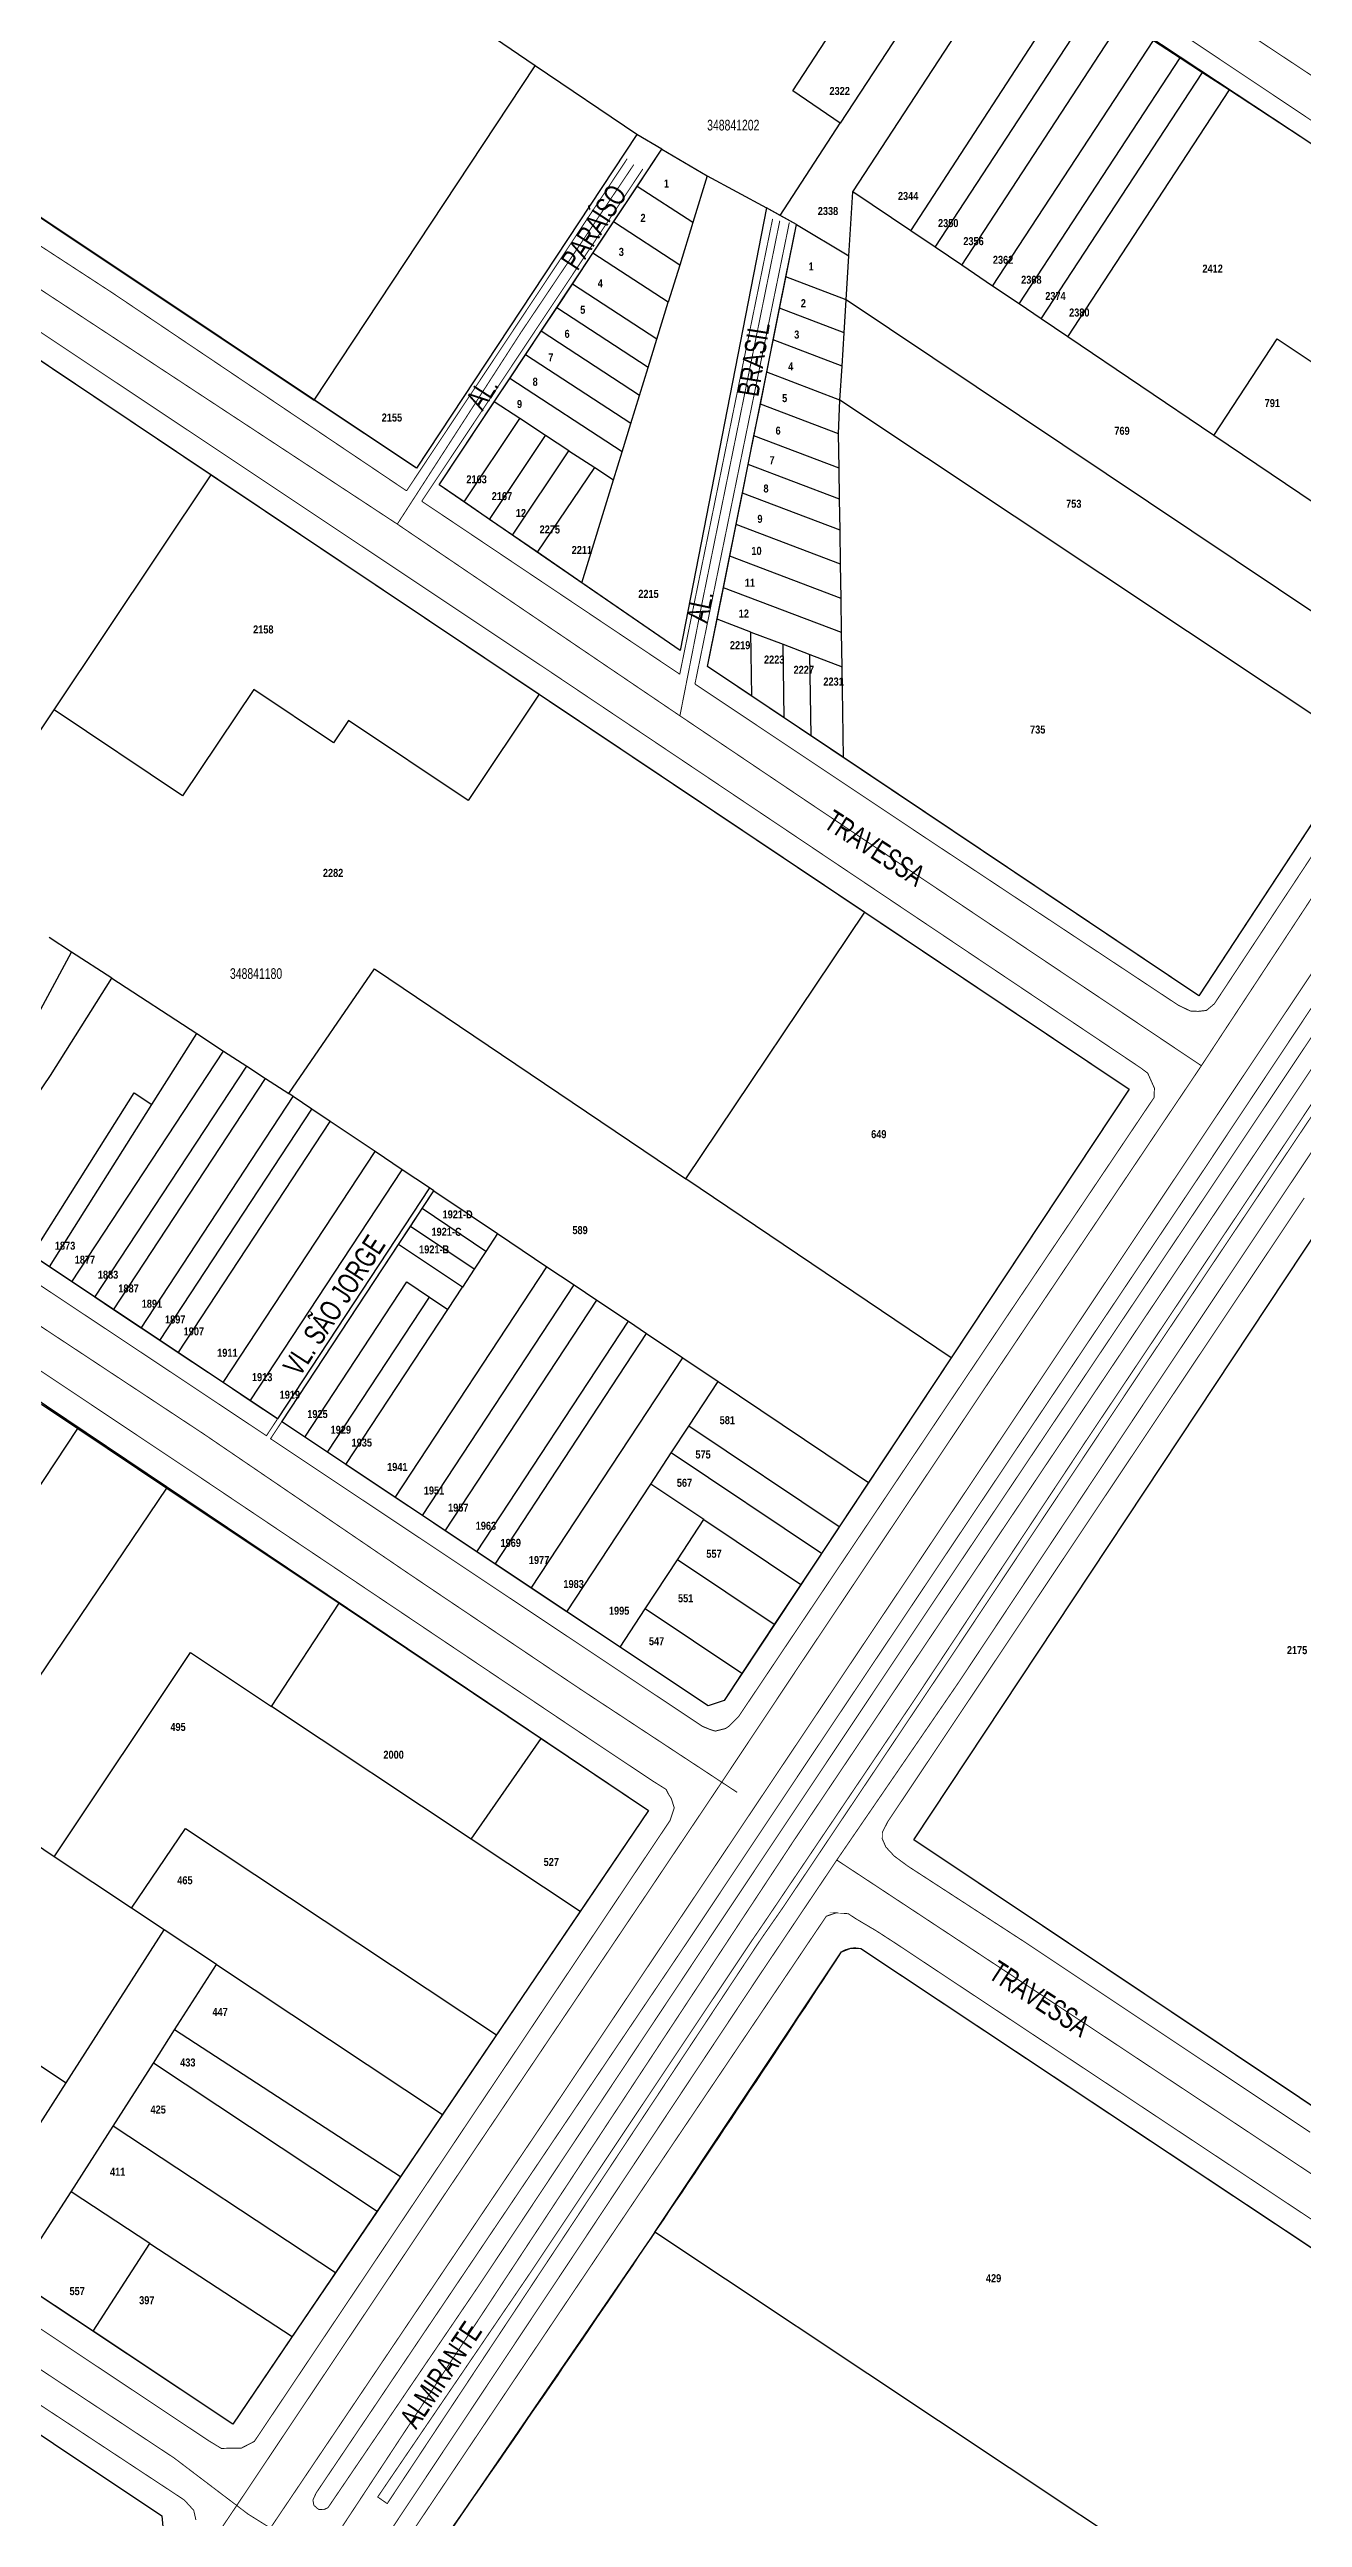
# Model space of a CAD drawing. Extents: x 203136 to 205923, y 4839890 to 4842982.
# Drawn here: x 203936 to 204170.9, y 4840205.8 to 4840668.6 of the extents above; entities that cross this region are included whole.
import ezdxf
from ezdxf.enums import TextEntityAlignment as Align

# ---------------------------------------------------------------- set-up
doc = ezdxf.new("R2010")
doc.units = 0
doc.header["$LTSCALE"] = 1.5
doc.header["$MEASUREMENT"] = 0
doc.linetypes.add('TRACO_25', pattern=[8, 3, -1, 1, -1, 1, -1])
for name, color, linetype in [('CD_MALHA_LOTES', 40, 'CONTINUOUS'), ('CD_TXT_QUADRA', 7, 'CONTINUOUS'), ('RU-QUADRAS', 210, 'CONTINUOUS'), ('SV-EIXO-RUA-N-PAV', 6, 'CONTINUOUS'), ('SV-EIXO-RUA-PAV', 20, 'CONTINUOUS'), ('SV-RUA-NAO-PAV-S-GUIA-C-GUIA', 7, 'CONTINUOUS'), ('SV-RUA-PAVIM-S-GUIA-C-GUIA', 7, 'CONTINUOUS'), ('SV-TXT-RUA-N-PAV-S-GUIA-C-GUIA', 7, 'CONTINUOUS'), ('SV-TXT-RUA-PAV-S-GUIA-C-GUIA', 7, 'CONTINUOUS'), ('Th_NmrPort', 1, 'CONTINUOUS')]:
    doc.layers.add(name, color=color, linetype=linetype)
doc.styles.add('3488-41-2D_TXTB$0$ARIAL', font='ARIAL.TTF')
doc.styles.add('ARIAL', font='ARIAL.TTF')
doc.styles.get("Standard").update_dxf_attribs({"font": 'swisscbo.ttf'})

msp = doc.modelspace()

# ---------------------------------------------------------------- linework, layer by layer
at = {"layer": 'CD_MALHA_LOTES', "linetype": 'Continuous', "flags": 128}
for points in [[(204075.31, 4840660.85), (204100.06, 4840698.75)], [(204109.06, 4840692.77), (204084.22, 4840654.74)], [(204086.59, 4840641.92), (204116.56, 4840687.8)], [(204097.46, 4840634.58), (204127.36, 4840680.62)], [(204102.02, 4840631.51), (204132.07, 4840677.43)], [(204106.99, 4840628.15), (204137.09, 4840674.15)], [(204027.03, 4840665.53), (204019.39, 4840670.7)], [(204112.79, 4840624.23), (204142.94, 4840670.29)], [(204142.94, 4840670.29), (204147.97, 4840667.01)], [(203985.63, 4840602.84), (204027.03, 4840665.53)], [(204046.08, 4840652.63), (204027.03, 4840665.53)], [(204117.76, 4840620.87), (204147.97, 4840667.01)], [(204147.97, 4840667.01), (204152.15, 4840664.28)], [(203894.87, 4840663.42), (203936.63, 4840635.52)], [(204084.22, 4840654.74), (204075.31, 4840660.85)], [(204121.91, 4840618.07), (204152.15, 4840664.28)], [(204126.88, 4840614.72), (204157.17, 4840661)], [(204152.15, 4840664.28), (204157.17, 4840661)], [(204157.17, 4840661), (204172.25, 4840651.15)], [(204046.08, 4840652.63), (204004.77, 4840590.07)], [(204050.78, 4840649.88), (204046.08, 4840652.63)], [(204072.94, 4840637.47), (204084.22, 4840654.74)], [(204046.17, 4840642.92), (204050.78, 4840649.88)], [(204050.78, 4840649.88), (204059.27, 4840644.9)], [(204041.75, 4840636.26), (204046.17, 4840642.92)], [(204056.57, 4840636.13), (204046.17, 4840642.92)], [(204059.27, 4840644.9), (204056.57, 4840636.13)], [(204059.27, 4840644.9), (204070.42, 4840638.89)], [(204085.85, 4840629.92), (204086.59, 4840641.92)], [(204097.46, 4840634.58), (204086.59, 4840641.92)], [(204070.42, 4840638.89), (204054.24, 4840555.92)], [(204072.94, 4840637.47), (204070.42, 4840638.89)], [(204076.01, 4840635.74), (204072.94, 4840637.47)], [(203936.63, 4840635.52), (203959.21, 4840620.46)], [(204037.88, 4840630.42), (204041.75, 4840636.26)], [(204054.13, 4840628.17), (204041.75, 4840636.26)], [(204056.57, 4840636.13), (204054.13, 4840628.17)], [(204074.05, 4840625.96), (204076.01, 4840635.74)], [(204076.01, 4840635.74), (204085.85, 4840629.92)], [(204102.02, 4840631.51), (204097.46, 4840634.58)], [(204034.01, 4840624.59), (204037.88, 4840630.42)], [(204051.99, 4840621.21), (204037.88, 4840630.42)], [(204054.13, 4840628.17), (204051.99, 4840621.21)], [(204085.33, 4840621.67), (204085.85, 4840629.92)], [(204106.99, 4840628.15), (204102.02, 4840631.51)], [(204112.79, 4840624.23), (204106.99, 4840628.15)], [(204031.09, 4840620.17), (204034.01, 4840624.59)], [(204049.84, 4840614.25), (204034.01, 4840624.59)], [(204072.86, 4840620.05), (204074.05, 4840625.96)], [(204085.33, 4840621.67), (204074.05, 4840625.96)], [(204117.76, 4840620.87), (204112.79, 4840624.23)], [(203959.21, 4840620.46), (203985.63, 4840602.84)], [(204028.16, 4840615.75), (204031.09, 4840620.17)], [(204048.22, 4840608.98), (204031.09, 4840620.17)], [(204049.84, 4840614.25), (204051.99, 4840621.21)], [(204071.67, 4840614.14), (204072.86, 4840620.05)], [(204084.95, 4840615.45), (204072.86, 4840620.05)], [(204084.95, 4840615.45), (204085.33, 4840621.67)], [(204190.76, 4840551.06), (204085.33, 4840621.67)], [(204121.91, 4840618.07), (204117.76, 4840620.87)], [(203925.6, 4840616.09), (203966.32, 4840588.83)], [(204025.23, 4840611.33), (204028.16, 4840615.75)], [(204046.6, 4840603.71), (204028.16, 4840615.75)], [(204048.22, 4840608.98), (204049.84, 4840614.25)], [(204070.45, 4840608.07), (204071.67, 4840614.14)], [(204084.56, 4840609.23), (204071.67, 4840614.14)], [(204084.56, 4840609.23), (204084.95, 4840615.45)], [(204126.88, 4840614.72), (204121.91, 4840618.07)], [(204154.25, 4840596.23), (204126.88, 4840614.72)], [(204154.25, 4840596.23), (204166.12, 4840614.34)], [(204166.12, 4840614.34), (204173.64, 4840609.33)], [(204022.3, 4840606.92), (204025.23, 4840611.33)], [(204044.98, 4840598.44), (204025.23, 4840611.33)], [(204046.6, 4840603.71), (204048.22, 4840608.98)], [(204084.16, 4840602.85), (204084.56, 4840609.23)], [(204019.37, 4840602.5), (204022.3, 4840606.92)], [(204043.36, 4840593.17), (204022.3, 4840606.92)], [(204069.25, 4840602.11), (204070.45, 4840608.07)], [(204084.16, 4840602.85), (204070.45, 4840608.07)], [(204004.77, 4840590.07), (203985.63, 4840602.84)], [(204009.07, 4840586.95), (204019.37, 4840602.5)], [(204024.16, 4840599.37), (204019.37, 4840602.5)], [(204044.98, 4840598.44), (204046.6, 4840603.71)], [(204068.05, 4840596.15), (204069.25, 4840602.11)], [(204083.91, 4840596.53), (204069.25, 4840602.11)], [(204083.91, 4840596.53), (204084.16, 4840602.85)], [(204181.98, 4840537.69), (204084.16, 4840602.85)], [(204013.75, 4840583.74), (204024.16, 4840599.37)], [(204018.5, 4840580.47), (204028.99, 4840596.22)], [(204028.99, 4840596.22), (204024.16, 4840599.37)], [(204033.37, 4840593.36), (204028.99, 4840596.22)], [(204043.36, 4840593.17), (204044.98, 4840598.44)], [(204066.98, 4840590.78), (204068.05, 4840596.15)], [(204084.01, 4840590.07), (204068.05, 4840596.15)], [(204084.01, 4840590.07), (204083.91, 4840596.53)], [(204200.09, 4840565.28), (204154.25, 4840596.23)], [(204022.79, 4840577.53), (204033.37, 4840593.36)], [(204033.37, 4840593.36), (204038.2, 4840590.2)], [(204041.74, 4840587.9), (204043.36, 4840593.17)], [(204065.9, 4840585.41), (204066.98, 4840590.78)], [(204084.1, 4840584.26), (204066.98, 4840590.78)], [(203936.85, 4840544.79), (203966.32, 4840588.83)], [(203966.32, 4840588.83), (204027.82, 4840547.68)], [(204013.75, 4840583.74), (204009.07, 4840586.95)], [(204027.49, 4840574.3), (204038.2, 4840590.2)], [(204035.8, 4840568.59), (204041.74, 4840587.9)], [(204038.2, 4840590.2), (204041.74, 4840587.9)], [(204084.1, 4840584.26), (204084.01, 4840590.07)], [(204018.5, 4840580.47), (204013.75, 4840583.74)], [(204064.71, 4840579.5), (204065.9, 4840585.41)], [(204084.19, 4840578.45), (204065.9, 4840585.41)], [(204084.19, 4840578.45), (204084.1, 4840584.26)], [(204022.79, 4840577.53), (204018.5, 4840580.47)], [(204027.49, 4840574.3), (204022.79, 4840577.53)], [(204063.52, 4840573.58), (204064.71, 4840579.5)], [(204084.29, 4840572.05), (204064.71, 4840579.5)], [(204084.29, 4840572.05), (204084.19, 4840578.45)], [(204035.8, 4840568.59), (204027.49, 4840574.3)], [(204062.33, 4840567.67), (204063.52, 4840573.58)], [(204084.38, 4840565.64), (204063.52, 4840573.58)], [(204084.38, 4840565.64), (204084.29, 4840572.05)], [(204054.24, 4840555.92), (204035.8, 4840568.59)], [(204061.14, 4840561.75), (204062.33, 4840567.67)], [(204084.48, 4840559.24), (204062.33, 4840567.67)], [(204084.48, 4840559.24), (204084.38, 4840565.64)], [(204059.37, 4840552.9), (204061.14, 4840561.75)], [(204067.48, 4840559.34), (204061.14, 4840561.75)], [(204067.48, 4840559.34), (204073.51, 4840557.05)], [(204067.66, 4840547.34), (204067.48, 4840559.34)], [(204084.58, 4840552.83), (204084.48, 4840559.24)], [(204073.51, 4840557.05), (204078.54, 4840555.13)], [(204073.72, 4840543.27), (204073.51, 4840557.05)], [(204078.54, 4840555.13), (204084.58, 4840552.83)], [(204078.77, 4840539.88), (204078.54, 4840555.13)], [(204067.66, 4840547.34), (204059.37, 4840552.9)], [(204084.84, 4840535.81), (204084.58, 4840552.83)], [(203916.69, 4840514.66), (203936.85, 4840544.79)], [(203960.95, 4840528.66), (203936.85, 4840544.79)], [(203974.3, 4840548.61), (203960.95, 4840528.66)], [(203989.26, 4840538.6), (203974.3, 4840548.61)], [(204027.82, 4840547.68), (204014.48, 4840527.74)], [(204027.82, 4840547.68), (204088.85, 4840506.84)], [(204073.72, 4840543.27), (204067.66, 4840547.34)], [(203992.04, 4840542.75), (203989.26, 4840538.6)], [(204014.48, 4840527.74), (203992.04, 4840542.75)], [(204078.77, 4840539.88), (204073.72, 4840543.27)], [(204084.84, 4840535.81), (204078.77, 4840539.88)], [(204151.43, 4840491.13), (204084.84, 4840535.81)], [(204181.98, 4840537.69), (204151.43, 4840491.13)], [(204055.27, 4840456.83), (204088.85, 4840506.84)], [(204088.85, 4840506.84), (204138.41, 4840473.67)], [(203929.95, 4840480.38), (203940.15, 4840499.36)], [(203940.15, 4840499.36), (203935.96, 4840502.09)], [(203947.7, 4840494.44), (203940.15, 4840499.36)], [(203936.2, 4840476.22), (203947.7, 4840494.44)], [(203947.7, 4840494.44), (203963.61, 4840484.06)], [(203980.84, 4840472.83), (203996.95, 4840496.18)], [(203996.95, 4840496.18), (204055.27, 4840456.83)], [(203955.21, 4840470.75), (203963.61, 4840484.06)], [(203963.61, 4840484.06), (203968.63, 4840480.79)], [(203940.19, 4840437.51), (203968.63, 4840480.79)], [(203968.63, 4840480.79), (203972.99, 4840477.95)], [(203919.35, 4840451.4), (203936.2, 4840476.22)], [(203944.52, 4840434.63), (203972.99, 4840477.95)], [(203948.01, 4840432.3), (203976.5, 4840475.65)], [(203972.99, 4840477.95), (203976.5, 4840475.65)], [(203976.5, 4840475.65), (203980.84, 4840472.83)], [(203932.67, 4840442.53), (203951.88, 4840472.97)], [(203936, 4840440.31), (203955.21, 4840470.75)], [(203951.88, 4840472.97), (203955.21, 4840470.75)], [(203953.17, 4840428.86), (203981.68, 4840472.24)], [(203981.68, 4840472.24), (203980.84, 4840472.83)], [(203985.19, 4840469.91), (203981.68, 4840472.24)], [(204138.41, 4840473.67), (204105, 4840423.26)], [(203956.67, 4840426.53), (203985.19, 4840469.91)], [(203960.11, 4840424.23), (203988.62, 4840467.61)], [(203988.62, 4840467.61), (203985.19, 4840469.91)], [(203997.03, 4840461.97), (203988.62, 4840467.61)], [(203968.54, 4840418.62), (203997.03, 4840461.97)], [(204002.12, 4840458.55), (203997.03, 4840461.97)], [(203973.64, 4840415.22), (204002.12, 4840458.55)], [(204007.21, 4840455.14), (204002.12, 4840458.55)], [(204105, 4840423.26), (204055.27, 4840456.83)], [(204007.21, 4840455.14), (203978.74, 4840411.82)], [(204005.84, 4840451.24), (204008.04, 4840454.58)], [(204008.04, 4840454.58), (204007.21, 4840455.14)], [(204008.04, 4840454.58), (204019.99, 4840446.56)], [(204001.45, 4840444.55), (204003.65, 4840447.89)], [(204003.65, 4840447.89), (204005.84, 4840451.24)], [(204015.6, 4840439.88), (204003.65, 4840447.89)], [(204017.8, 4840443.22), (204005.84, 4840451.24)], [(204194.48, 4840268.41), (204098.02, 4840332.88), (204174.42, 4840448.27)], [(203936, 4840440.31), (203932.67, 4840442.53)], [(203979.57, 4840411.26), (204001.45, 4840444.55)], [(204013.4, 4840436.54), (204001.45, 4840444.55)], [(204017.8, 4840443.22), (204015.6, 4840439.88)], [(204019.99, 4840446.56), (204017.8, 4840443.22)], [(204019.99, 4840446.56), (204029.24, 4840440.36)], [(203940.19, 4840437.51), (203936, 4840440.31)], [(204000.81, 4840397.11), (204029.24, 4840440.36)], [(204015.6, 4840439.88), (204013.4, 4840436.54)], [(204029.24, 4840440.36), (204034.33, 4840436.95)], [(203944.52, 4840434.63), (203940.19, 4840437.51)], [(203948.01, 4840432.3), (203944.52, 4840434.63)], [(203983.84, 4840408.42), (204002.97, 4840437.52)], [(203988.11, 4840405.57), (204007.23, 4840434.66)], [(204002.97, 4840437.52), (204007.23, 4840434.66)], [(204005.91, 4840393.71), (204034.33, 4840436.95)], [(204007.23, 4840434.66), (204010.66, 4840432.36)], [(204010.18, 4840390.86), (204038.59, 4840434.09)], [(204010.66, 4840432.36), (204013.4, 4840436.54)], [(204034.33, 4840436.95), (204038.59, 4840434.09)], [(204038.59, 4840434.09), (204044.51, 4840430.12)], [(203953.17, 4840428.86), (203948.01, 4840432.3)], [(203956.67, 4840426.53), (203953.17, 4840428.86)], [(203991.55, 4840403.28), (204010.66, 4840432.36)], [(204016.11, 4840386.91), (204044.51, 4840430.12)], [(204044.51, 4840430.12), (204047.94, 4840427.82)], [(203960.11, 4840424.23), (203956.67, 4840426.53)], [(203968.54, 4840418.62), (203960.11, 4840424.23)], [(204019.55, 4840384.61), (204047.94, 4840427.82)], [(204047.94, 4840427.82), (204054.69, 4840423.29)], [(204026.31, 4840380.11), (204054.69, 4840423.29)], [(204054.69, 4840423.29), (204061.34, 4840418.83)], [(204105, 4840423.26), (204089.53, 4840399.92)], [(203934.51, 4840414.59), (203941.31, 4840410.04)], [(203973.64, 4840415.22), (203968.54, 4840418.62)], [(203978.74, 4840411.82), (203973.64, 4840415.22)], [(204055.84, 4840410.48), (204061.34, 4840418.83)], [(204061.34, 4840418.83), (204089.53, 4840399.92)], [(203903.28, 4840352.44), (203941.31, 4840410.04)], [(203941.31, 4840410.04), (203958, 4840398.86)], [(203983.84, 4840408.42), (203979.57, 4840411.26)], [(204052.55, 4840405.46), (204055.84, 4840410.48)], [(204084, 4840391.59), (204055.84, 4840410.48)], [(203988.11, 4840405.57), (203983.84, 4840408.42)], [(203991.55, 4840403.28), (203988.11, 4840405.57)], [(204048.7, 4840399.61), (204052.55, 4840405.46)], [(204080.69, 4840386.59), (204052.55, 4840405.46)], [(204000.81, 4840397.11), (203991.55, 4840403.28)], [(203919.29, 4840341.62), (203958, 4840398.86)], [(203958, 4840398.86), (203990.3, 4840377.24)], [(204005.91, 4840393.71), (204000.81, 4840397.11)], [(204032.97, 4840375.67), (204048.7, 4840399.61)], [(204058.67, 4840392.93), (204048.7, 4840399.61)], [(204089.53, 4840399.92), (204084, 4840391.59)], [(204010.18, 4840390.86), (204005.91, 4840393.71)], [(204053.73, 4840385.41), (204058.67, 4840392.93)], [(204058.67, 4840392.93), (204076.82, 4840380.75)], [(204084, 4840391.59), (204080.69, 4840386.59)], [(204016.11, 4840386.91), (204010.18, 4840390.86)], [(204019.55, 4840384.61), (204016.11, 4840386.91)], [(204026.31, 4840380.11), (204019.55, 4840384.61)], [(204047.69, 4840376.21), (204053.73, 4840385.41)], [(204071.85, 4840373.25), (204053.73, 4840385.41)], [(204080.69, 4840386.59), (204076.82, 4840380.75)], [(204032.97, 4840375.67), (204026.31, 4840380.11)], [(204076.82, 4840380.75), (204071.85, 4840373.25)], [(203977.64, 4840357.88), (203990.3, 4840377.24)], [(203990.3, 4840377.24), (204028.16, 4840351.9)], [(204042.95, 4840369.01), (204032.97, 4840375.67)], [(204042.95, 4840369.01), (204047.69, 4840376.21)], [(204065.77, 4840364.08), (204047.69, 4840376.21)], [(204071.85, 4840373.25), (204065.77, 4840364.08)], [(204059.49, 4840357.99), (204042.95, 4840369.01)], [(203936.89, 4840329.73), (203962.42, 4840368)], [(203962.42, 4840368), (203977.64, 4840357.88)], [(204065.77, 4840364.08), (204062.44, 4840359.05)], [(204062.44, 4840359.05), (204059.49, 4840357.99)], [(204015.05, 4840333.03), (203977.64, 4840357.88)], [(204015.05, 4840333.03), (204028.16, 4840351.9)], [(204028.16, 4840351.9), (204048.31, 4840338.41)], [(204048.31, 4840338.41), (204035.48, 4840319.46)], [(203936.89, 4840329.73), (203929.33, 4840334.84)], [(203951.38, 4840320.11), (203961.47, 4840335.01)], [(203961.47, 4840335.01), (204019.79, 4840296.31)], [(204035.48, 4840319.46), (204015.05, 4840333.03)], [(203774.04, 4840328.32), (203957.08, 4840206.15)], [(203951.38, 4840320.11), (203936.89, 4840329.73)], [(203957.49, 4840316.05), (203951.38, 4840320.11)], [(204035.48, 4840319.46), (204019.79, 4840296.31)], [(203939.12, 4840287.35), (203957.49, 4840316.05)], [(203967.31, 4840309.52), (203957.49, 4840316.05)], [(203959.46, 4840297.25), (203967.31, 4840309.52)], [(203967.31, 4840309.52), (204009.68, 4840281.37)], [(204049.5, 4840259.31), (204084.49, 4840311.91)], [(204084.49, 4840311.91), (204086.23, 4840312.56)], [(204086.23, 4840312.56), (204088.1, 4840312.53)], [(204088.1, 4840312.53), (204203.67, 4840235.77)], [(203955.47, 4840291.02), (203959.46, 4840297.25)], [(204001.79, 4840269.73), (203959.46, 4840297.25)], [(204019.79, 4840296.31), (204009.68, 4840281.37)], [(203933.03, 4840291.4), (203939.12, 4840287.35)], [(203947.92, 4840279.23), (203955.47, 4840291.02)], [(203997.4, 4840263.23), (203955.47, 4840291.02)], [(203919.71, 4840257.03), (203939.12, 4840287.35)], [(204009.68, 4840281.37), (204001.79, 4840269.73)], [(203940.04, 4840266.92), (203947.92, 4840279.23)], [(203989.59, 4840251.71), (203947.92, 4840279.23)], [(203929.53, 4840250.5), (203940.04, 4840266.92)], [(203954.82, 4840257.24), (203940.04, 4840266.92)], [(204001.79, 4840269.73), (203997.4, 4840263.23)], [(203997.4, 4840263.23), (203989.59, 4840251.71)], [(203944.18, 4840240.75), (203954.82, 4840257.24)], [(203954.82, 4840257.24), (203981.5, 4840239.77)], [(204049.5, 4840259.31), (204009.91, 4840201.61)], [(204155.79, 4840188.56), (204049.5, 4840259.31)], [(203944.18, 4840240.75), (203929.53, 4840250.5)], [(203989.59, 4840251.71), (203981.5, 4840239.77)], [(203970.37, 4840223.33), (203944.18, 4840240.75)], [(203981.5, 4840239.77), (203970.37, 4840223.33)], [(203957.08, 4840206.15), (203957.35, 4840202.73)]]:
    msp.add_lwpolyline(points, dxfattribs=at)
at = {"layer": 'RU-QUADRAS', "color": 6, "linetype": 'Continuous'}
for points in [[(203894.87, 4840663.42), (203974.28, 4840782.03), (204172.25, 4840651.15), (204230.15, 4840611.07), (204151.43, 4840491.13), (204059.37, 4840552.9), (204076.01, 4840635.74), (204070.42, 4840638.89), (204054.24, 4840555.92), (204009.07, 4840586.95), (204050.78, 4840649.88), (204046.08, 4840652.63), (204004.77, 4840590.07)], [(203804.08, 4840528.27), (203882.07, 4840645.22), (204138.41, 4840473.67), (204062.44, 4840359.05), (204059.49, 4840357.99), (203979.57, 4840411.26), (204008.04, 4840454.58), (204007.21, 4840455.14), (203978.74, 4840411.82)], [(203623.83, 4840258.81), (203700.75, 4840376.39), (203774.04, 4840328.32), (203957.08, 4840206.15), (203957.35, 4840202.73), (203879.07, 4840084.31), (203681.79, 4840216.51), (203623.95, 4840256.35)]]:
    msp.add_lwpolyline(points, close=True, dxfattribs=at)
for points in [[(203715.44, 4840393.93, -0.1348405964), (203716.18, 4840398.92), (203790.33, 4840509.91), (203792.43, 4840510.42), (204048.31, 4840338.41), (203970.37, 4840223.33), (203782.34, 4840348.26), (203820.99, 4840399.59), (203818.82, 4840401.05), (203780.18, 4840349.69), (203716.09, 4840392)], [(204098.02, 4840332.88), (204174.42, 4840448.27), (204176.6, 4840448.29, -0.0042012663), (204323.67, 4840350.58), (204302.23, 4840280), (204306.65, 4840278.18), (204324.91, 4840340.88), (204327.89, 4840347.98), (204417.66, 4840287.71), (204424.75, 4840283.29), (204425.53, 4840285.07), (204435.21, 4840278.57), (204397.44, 4840221.93), (204398.58, 4840221.38), (204358.18, 4840159)], [(204009.91, 4840201.61, 0.007183686), (204084.49, 4840311.91, -0.1889785666), (204088.1, 4840312.53), (204344.3, 4840142.34), (204266.43, 4840026.54), (204202.68, 4840069.04), (204213.02, 4840135.67), (204207.26, 4840139.09), (204197.56, 4840072.45), (204011.25, 4840196.67)]]:
    msp.add_lwpolyline(points, format="xyb", close=True, dxfattribs=at)
at = {"layer": 'SV-EIXO-RUA-N-PAV', "const_width": 0.18}
for points in [[(204001.19809, 4840579.591842), (204024.337782, 4840615.471364), (204045.527499, 4840646.995943)], [(204054.172383, 4840543.647322), (204058.462326, 4840565.487031), (204068.082198, 4840612.7414), (204072.892134, 4840636.466084)]]:
    msp.add_lwpolyline(points, dxfattribs=at)
at = {"layer": 'SV-EIXO-RUA-PAV', "const_width": 0.18}
for points in [[(204636.847033, 4840353.732969), (204556.692409, 4840405.627321), (204539.141988, 4840418.327609), (204495.302183, 4840447.648089), (204470.787539, 4840463.788165), (204283.813228, 4840589.6077), (204258.698822, 4840606.743049), (204246.534032, 4840614.722105), (203972.065444, 4840796.468379), (203949.643938, 4840811.266574), (203812.386168, 4840902.999228), (203680.641912, 4840990.841984), (203657.330522, 4841006.328818), (203641.610185, 4841017.472348), (203614.945309, 4841034.784618), (203592.86, 4841049.37)], [(203785.506106, 4839897.911714), (203813.066431, 4839939.541296), (203895.265583, 4840062.117287), (203986.330293, 4840197.220699), (204075.371343, 4840332.51684), (204166.14696, 4840467.812981), (204258.698822, 4840606.743049), (204349.432758, 4840741.874396), (204441.172022, 4840879.868751), (204532.718556, 4841016.32127), (204553.93, 4841049.35)], [(203879.435958, 4840071.696704), (203924.539774, 4840138.887439), (203971.038552, 4840207.996248), (204010.155649, 4840266.526586), (204048.342771, 4840323.313219), (204062.059911, 4840343.772682), (204076.590779, 4840365.627108), (204111.639234, 4840418.05448), (204151.9188, 4840478.037905), (204168.658361, 4840503.495986), (204207.659211, 4840562.898175), (204243.172653, 4840616.953005), (204254.797348, 4840633.808812), (204275.954292, 4840665.021118), (204299.029311, 4840699.37209), (204334.775247, 4840753.485044), (204426.784705, 4840890.947058), (204462.414394, 4840944.275344), (204503.158948, 4841005.653732), (204518.096681, 4841026.810676), (204532.33, 4841049.35)], [(203887.007883, 4840069.173018), (203888.793838, 4840071.842013), (203946.684817, 4840158.213494), (204029.801383, 4840281.667751), (204119.660273, 4840416.04922), (204206.264248, 4840545.780812), (204263.341498, 4840632.501034), (204338.785766, 4840745.609313), (204416.903714, 4840862.786235), (204506.065122, 4840995.540247), (204542.27, 4841049.35)], [(203477.724603, 4840929.011676), (203488.430981, 4840921.456069), (203520.694434, 4840901.323674), (203555.668018, 4840877.964934), (203567.355947, 4840868.780345), (203590.577074, 4840854.541666), (203670.525911, 4840801.436022), (203712.726508, 4840772.786076), (203771.31694, 4840733.811824), (203800.999317, 4840713.937537), (203857.398368, 4840673.970644), (203882.027262, 4840657.309483), (203921.519554, 4840631.990215), (203967.545851, 4840601.7224), (204001.19809, 4840579.591842), (204039.51599, 4840553.58216), (204054.172383, 4840543.647322), (204076.798251, 4840528.407025), (204120.614517, 4840499.004005), (204151.9188, 4840478.037905)], [(203477.596786, 4840732.524392), (203488.611829, 4840725.487378), (203499.838707, 4840718.236686), (203523.578875, 4840702.916675), (203557.025615, 4840680.696813), (203580.120562, 4840664.147597), (203593.045182, 4840656.371911), (203616.902297, 4840640.818008), (203648.477891, 4840620.469292), (203686.83639, 4840594.974923), (203709.956124, 4840578.054282), (203767.922919, 4840539.492958), (203791.707918, 4840524.393492), (203831.861806, 4840498.002833), (203877.026579, 4840467.269408), (203924.128894, 4840435.934676), (203964.884089, 4840409.009523), (204003.701741, 4840382.552053), (204035.570967, 4840361.105467), (204064.901345, 4840341.796858)], [(204323.934239, 4840688.7582), (204283.94138, 4840628.802183), (204265.442187, 4840602.118096), (204255.061346, 4840585.548675), (204230.319661, 4840548.48531), (204185.922277, 4840482.405694), (204174.239633, 4840464.347381), (204142.336049, 4840416.527274), (204106.601997, 4840362.693293), (204083.577552, 4840329.105603), (204068.871629, 4840307.195715), (204033.337209, 4840253.627909), (203993.34435, 4840193.472261), (203983.296227, 4840180.096945), (203936.582439, 4840109.493911), (203925.868877, 4840093.323754), (203893.927825, 4840045.345632), (203857.129072, 4839989.914597), (203817.335844, 4839930.557476), (203794.644388, 4839897.35209)], [(204268.781052, 4840012.602369), (204186.407226, 4840066.34591), (204142.794789, 4840095.634655), (204097.044487, 4840126.419905), (204044.615255, 4840160.1667), (203994.854559, 4840192.693707), (203986.730674, 4840198.038368), (203973.224684, 4840206.471717), (203959.377131, 4840216.984163), (203910.745926, 4840249.191672), (203850.916746, 4840289.397734), (203796.526583, 4840325.657843), (203774.654794, 4840340.307392), (203736.484108, 4840365.863905), (203699.744086, 4840390.392802), (203678.755054, 4840403.431096), (203609.713804, 4840451.020654), (203517.104434, 4840511.321389), (203486.307925, 4840531.58389), (203477.520859, 4840535.243924)], [(204083.577552, 4840329.105603), (204129.910384, 4840298.550978), (204194.651124, 4840255.599191), (204253.255895, 4840217.03024), (204302.406263, 4840184.284198), (204358.882228, 4840146.46659)]]:
    msp.add_lwpolyline(points, dxfattribs=at)
at = {"layer": 'SV-RUA-NAO-PAV-S-GUIA-C-GUIA', "linetype": 'TRACO_25', "const_width": 0.18}
for points in [[(204002.93, 4840585.83), (204044.3, 4840648.11)], [(204005.78, 4840583.88), (204047.22, 4840646.17)], [(204054.14, 4840551.45), (204071.55, 4840636.82)], [(204056.99, 4840549.61), (204074.69, 4840636.18)]]:
    msp.add_lwpolyline(points, dxfattribs=at)
at = {"layer": 'SV-RUA-PAVIM-S-GUIA-C-GUIA', "linetype": 'Continuous', "const_width": 0.18, "flags": 128}
for points in [[(204002.93, 4840585.83), (203947.61, 4840623.07), (203921.65, 4840639.99), (203892.03, 4840659.54), (203891, 4840661.02), (203890.51, 4840662.79), (203890.51, 4840664.4), (203891.34, 4840666.13), (203922.89, 4840712.98)], [(204120.6, 4840689.98), (204177.01, 4840652.29), (204231.85, 4840616.22), (204233.61, 4840614.62), (204234.23, 4840611.19), (204234.23, 4840611.2), (204233.61, 4840609.54), (204233.65, 4840609.54), (204232.01, 4840607.34), (204154.35, 4840489.65), (204152.86, 4840488.4), (204151.29, 4840488.23), (204149.85, 4840488.3), (204147.62, 4840489.37), (204100.12, 4840520.83), (204056.99, 4840549.61)], [(203889.24, 4840466.8), (203952.52, 4840424.73), (203976.67, 4840408.66), (204007.21, 4840455.14), (204008.04, 4840454.58), (203977.44, 4840408.1), (204058.42, 4840354.16), (204060, 4840353.52), (204060.8, 4840353.28), (204061.81, 4840353.53), (204062.76, 4840353.78), (204063.47, 4840354.28), (204065.14, 4840355.96), (204115.69, 4840431.35), (204143.05, 4840472.07), (204143.12, 4840473.83), (204141.86, 4840476.65), (204140.43, 4840477.71), (204029.94, 4840551.86), (203975.38, 4840588.23), (203882.62, 4840650.03)], [(204054.14, 4840551.45), (204005.78, 4840583.88)], [(203829.25, 4840311.15), (203965.9, 4840220.19), (203968.22, 4840218.79), (203972, 4840218.86), (203974.4, 4840220.1), (204052.3, 4840336.48), (204053.12, 4840338.88), (204052.56, 4840340.63), (204052.07, 4840341.4), (204051.59, 4840342.35), (204049.17, 4840343.87), (204038.62, 4840350.89), (203963.93, 4840401.07), (203854.64, 4840474.05)], [(204197.75, 4840067.49), (204139.46, 4840105.46), (204006.79, 4840193.9), (204004.28, 4840195.96), (204003.5, 4840197.07), (204002.74, 4840198.76), (204003.41, 4840202.26), (204041.41, 4840258.86), (204078.12, 4840313.39), (204079.12, 4840314.87), (204081.62, 4840318.58), (204083.56, 4840319.24), (204083.54, 4840319.24), (204085.69, 4840319.04), (204085.71, 4840319.05), (204087.3, 4840318.01), (204090.92, 4840315.87), (204092.24, 4840315.02), (204094.45, 4840313.59), (204180.26, 4840256.63)]]:
    msp.add_lwpolyline(points, dxfattribs=at)
msp.add_lwpolyline([(204067.81, 4840314.22), (204069.92, 4840317.3), (204098.01, 4840358.95), (204130, 4840407.25), (204169.46, 4840466.19), (204208.79, 4840525.52), (204253.51, 4840592.58), (204254.84, 4840591.75), (204212.18, 4840528.1), (204181.88, 4840482.45), (204141.55, 4840422.25), (204104.44, 4840366.42), (204073.43, 4840320.12), (204069.72, 4840314.79), (204068.7, 4840313.28), (203999.31, 4840208.44), (203997.52, 4840209.68), (204025.56, 4840250.89)], close=True, dxfattribs=at)
at = {"layer": 'SV-RUA-PAVIM-S-GUIA-C-GUIA', "const_width": 0.18}
for points in [[(204152.86, 4840459.26), (204203.97, 4840536.17)], [(204151.94, 4840452.51), (204205.01, 4840532.05)], [(204117.55, 4840406.61), (204152.86, 4840459.26)], [(204100.7, 4840376), (204151.94, 4840452.51)], [(204079.38, 4840349.52), (204117.55, 4840406.61)], [(204059.35, 4840313.9), (204100.7, 4840376)], [(204056.12, 4840314.59), (204079.38, 4840349.52)], [(203986.01, 4840210.47), (204055.13, 4840313.11)], [(204016.74, 4840249.7), (204059.35, 4840313.9)], [(204055.13, 4840313.11), (204056.12, 4840314.59)], [(203961.25, 4840209.13), (203890.36, 4840255.9)], [(203988.2, 4840207.67), (204016.74, 4840249.7)], [(203963.04, 4840207.18), (203961.25, 4840209.13)], [(203963.45, 4840205.36), (203963.04, 4840207.18)], [(203985.38, 4840209.12), (203986.01, 4840210.47)], [(203985.38, 4840209.12), (203985.55, 4840208.12)], [(203985.55, 4840208.12), (203986.47, 4840207.33)], [(203986.47, 4840207.33), (203987.38, 4840207.3)], [(203987.38, 4840207.3), (203988.2, 4840207.67)]]:
    msp.add_lwpolyline(points, dxfattribs=at)
at = {"layer": 'SV-RUA-PAVIM-S-GUIA-C-GUIA', "linetype": 'Continuous', "const_width": 0.18}
for points in [[(204171.21, 4840453.25), (204093.13, 4840336.29), (204092.12, 4840334.33), (204092.11, 4840333.07), (204092.12, 4840333.06), (204092.77, 4840331.55), (204094.35, 4840329.85), (204096.92, 4840327.95), (204116.38, 4840315.31)], [(204118.58, 4840313.88), (204116.38, 4840315.31)], [(204118.58, 4840313.88), (204172.32, 4840278.06)]]:
    msp.add_lwpolyline(points, dxfattribs=at)

# ---------------------------------------------------------------- texts
at = {"layer": 'CD_TXT_QUADRA', "style": 'ARIAL', "width": 0.7}
for s, p in [('348841202', (204059.28, 4840653.4)), ('348841180', (203969.83, 4840494.32))]:
    msp.add_text(s, height=2, dxfattribs=at).set_placement(p)
at = {"layer": 'SV-TXT-RUA-N-PAV-S-GUIA-C-GUIA', "style": '3488-41-2D_TXTB$0$ARIAL', "width": 0.7}
msp.add_text('VL. SÃO JORGE', height=4, rotation=57, dxfattribs=at).set_placement((203982.922588, 4840419.556129))
at = {"layer": 'SV-TXT-RUA-PAV-S-GUIA-C-GUIA', "style": 'ARIAL', "width": 0.7}
for s, rotation, p in [('PARAÍSO', 57, (204034.98, 4840626.91)), ('BRASIL', 81, (204068.87, 4840603.33)), ('AL.', 57, (204017.18, 4840600.65)), ('AL.', 78, (204059.3, 4840560.87)), ('TRAVESSA', 327, (204080.89, 4840522.86)), ('TRAVESSA', 327, (204111.766931, 4840307.114308)), ('ALMIRANTE', 56, (204004.734934, 4840222.21478))]:
    msp.add_text(s, height=4, rotation=rotation, dxfattribs=at).set_placement(p)
at = {"layer": 'Th_NmrPort', "color": 1}
for s, p in [('2322', (204082.208086, 4840660.804422)), ('1', (204051.184482, 4840643.453568)), ('2344', (204095.036432, 4840641.124482)), ('2', (204046.784482, 4840637.013568)), ('2338', (204080.016432, 4840638.294482)), ('2350', (204102.556432, 4840636.034482)), ('2356', (204107.296432, 4840632.644482)), ('3', (204042.714482, 4840630.633568)), ('1', (204078.302191, 4840627.899069)), ('2362', (204112.836432, 4840629.144482)), ('2412', (204152.118554, 4840627.497271)), ('4', (204038.764482, 4840624.753568)), ('2368', (204118.136432, 4840625.414482)), ('2374', (204122.656432, 4840622.364482)), ('5', (204035.484482, 4840619.783568)), ('2', (204076.832191, 4840621.009069)), ('2380', (204127.126432, 4840619.264482)), ('6', (204032.544482, 4840615.263568)), ('3', (204075.592191, 4840615.129069)), ('7', (204029.494482, 4840610.863568)), ('4', (204074.462191, 4840609.149069)), ('8', (204026.564482, 4840606.283568)), ('2155', (203998.278086, 4840599.574422)), ('9', (204023.624482, 4840602.103568)), ('5', (204073.332191, 4840603.219069)), ('791', (204163.784422, 4840602.281914)), ('6', (204072.092191, 4840597.119069)), ('769', (204135.604422, 4840597.081914)), ('7', (204070.962191, 4840591.579069)), ('2163', (204014.148086, 4840587.994422)), ('8', (204069.832191, 4840586.269069)), ('2167', (204018.898086, 4840584.834422)), ('12', (204023.418086, 4840581.674422)), ('9', (204068.702191, 4840580.569069)), ('753', (204126.564422, 4840583.411914)), ('2275', (204027.869207, 4840578.593466)), ('2211', (204033.886221, 4840574.745513)), ('10', (204067.572191, 4840574.579069)), ('2215', (204046.370837, 4840566.516856)), ('11', (204066.332191, 4840568.589069)), ('12', (204065.202191, 4840562.829069)), ('2158', (203974.168554, 4840559.837271)), ('2219', (204063.547579, 4840556.888524)), ('2223', (204069.936457, 4840554.190413)), ('2227', (204075.476457, 4840552.270413)), ('2231', (204081.066457, 4840550.070413)), ('735', (204119.808554, 4840541.077271)), ('2282', (203987.248554, 4840514.197271)), ('649', (204090.018554, 4840465.207271)), ('1921-C', (204007.603466, 4840446.900793)), ('1921-D', (204009.684422, 4840450.171914)), ('589', (204034.018554, 4840447.217271)), ('1873', (203937.014262, 4840444.293636)), ('1877', (203940.736432, 4840441.674482)), ('1921-B', (204005.283466, 4840443.600793)), ('1883', (203945.066432, 4840438.864482)), ('1887', (203948.906432, 4840436.274482)), ('1891', (203953.286432, 4840433.414482)), ('1897', (203957.656432, 4840430.464482)), ('1907', (203961.146432, 4840428.234482)), ('1911', (203967.436432, 4840424.214482)), ('1913', (203973.956432, 4840419.654482)), ('1919', (203979.146432, 4840416.354482)), ('1925', (203984.326432, 4840412.734482)), ('1929', (203988.696432, 4840409.784482)), ('581', (204061.624422, 4840411.581914)), ('1935', (203992.626432, 4840407.374482)), ('575', (204057.074422, 4840405.151914)), ('1941', (203999.286432, 4840402.814482)), ('1951', (204006.166432, 4840398.394482)), ('567', (204053.594422, 4840399.841914)), ('1957', (204010.716432, 4840395.184482)), ('1963', (204015.896432, 4840391.784482)), ('1969', (204020.546432, 4840388.574482)), ('557', (204059.124422, 4840386.531914)), ('1977', (204025.856432, 4840385.354482)), ('1983', (204032.338086, 4840380.864422)), ('551', (204053.814422, 4840378.181914)), ('1995', (204040.868086, 4840375.854422)), ('547', (204048.364422, 4840370.141914)), ('2175', (204167.948554, 4840368.467271)), ('495', (203958.664482, 4840354.063568)), ('2000', (203998.596432, 4840348.854482)), ('527', (204028.626432, 4840328.744482)), ('465', (203959.954482, 4840325.313568)), ('447', (203966.554482, 4840300.643568)), ('433', (203960.494482, 4840291.153568)), ('425', (203954.934482, 4840282.323568)), ('411', (203947.344482, 4840270.653568)), ('557', (203939.758086, 4840248.284422)), ('429', (204111.538554, 4840250.697271)), ('397', (203952.804482, 4840246.573568))]:
    msp.add_text(s, height=1.5, dxfattribs=at).set_placement(p, align=Align.MIDDLE_LEFT)

doc.saveas('drawing.dxf')
